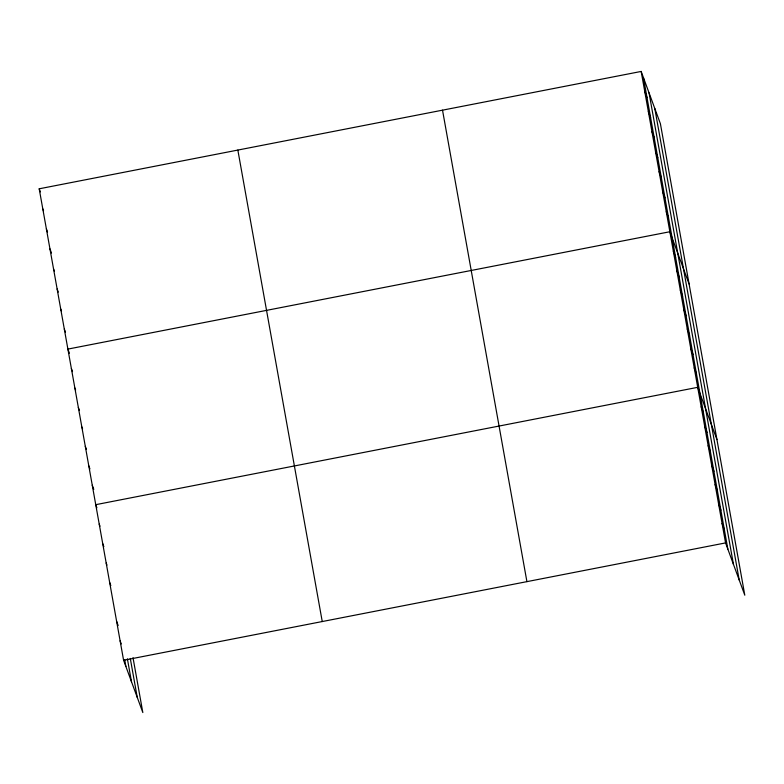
<?xml version="1.0" encoding="UTF-8"?>
<svg xmlns="http://www.w3.org/2000/svg" width="784" height="784" viewBox="0 0 784 784"><rect width="100%" height="100%" fill="white"/><g stroke="black" fill="none" stroke-linecap="round" stroke-linejoin="round"><path stroke-width="1.18" d="M133.006 657.649L142.835 712.558L123.598 660.275L39.2 188.797L641.165 71.442L660.402 123.725L744.8 595.203L725.563 542.91L641.165 71.442M123.598 660.275L725.563 542.91M644.752 91.473L647.035 97.686M648.339 111.514L650.622 117.718M651.925 131.555L654.209 137.759M655.512 151.586L657.796 157.8M659.099 171.627L661.382 177.831M662.686 191.668L664.969 197.872M666.273 211.7L668.556 217.913M689.097 284.033L669.859 231.741L67.894 349.096L69.413 353.231M673.338 251.194L675.622 257.397M676.817 270.637L679.101 276.85M680.306 290.09L682.59 296.293M683.785 309.533L686.069 315.746M687.264 328.986L689.548 335.189M690.743 348.429L693.027 354.642M694.232 367.882L696.515 374.086M716.948 439.618L697.711 387.325L95.746 504.68L96.893 507.787M701.19 406.778L703.473 412.982M704.669 426.222L706.952 432.435M708.158 445.675L710.441 451.878M711.637 465.118L713.92 471.331M715.116 484.571L717.399 490.774M718.595 504.014L720.878 510.227M722.084 523.467L724.367 529.67M39.2 188.797L40.347 191.894M42.787 208.828L43.551 210.906M46.374 228.869L47.52 231.976M49.96 248.91L51.479 253.046M53.547 268.941L54.312 271.019M57.134 288.982L58.281 292.089M60.721 309.023L61.485 311.091M64.308 329.055L65.454 332.161M71.373 368.549L72.52 371.645M74.862 387.992L75.617 390.06M78.341 407.445L79.478 410.542M81.82 426.888L82.585 428.956M85.299 446.341L86.446 449.438M88.788 465.784L89.925 468.891M92.267 485.237L93.786 489.373M99.225 524.133L99.989 526.201M102.704 543.577L103.851 546.683M106.193 563.03L106.947 565.097M109.672 582.473L110.818 585.579M116.63 621.369L118.159 625.514M120.119 640.822L121.255 643.929M654.807 108.525L739.204 579.993M649.044 92.855L733.442 564.333M643.448 77.645L727.846 549.123M442.519 110.172L526.917 581.64M237.846 150.067L322.244 621.545M130.281 658.452L137.239 697.348M127.38 658.805L131.477 681.688M124.656 659.609L125.881 666.478"/></g></svg>
